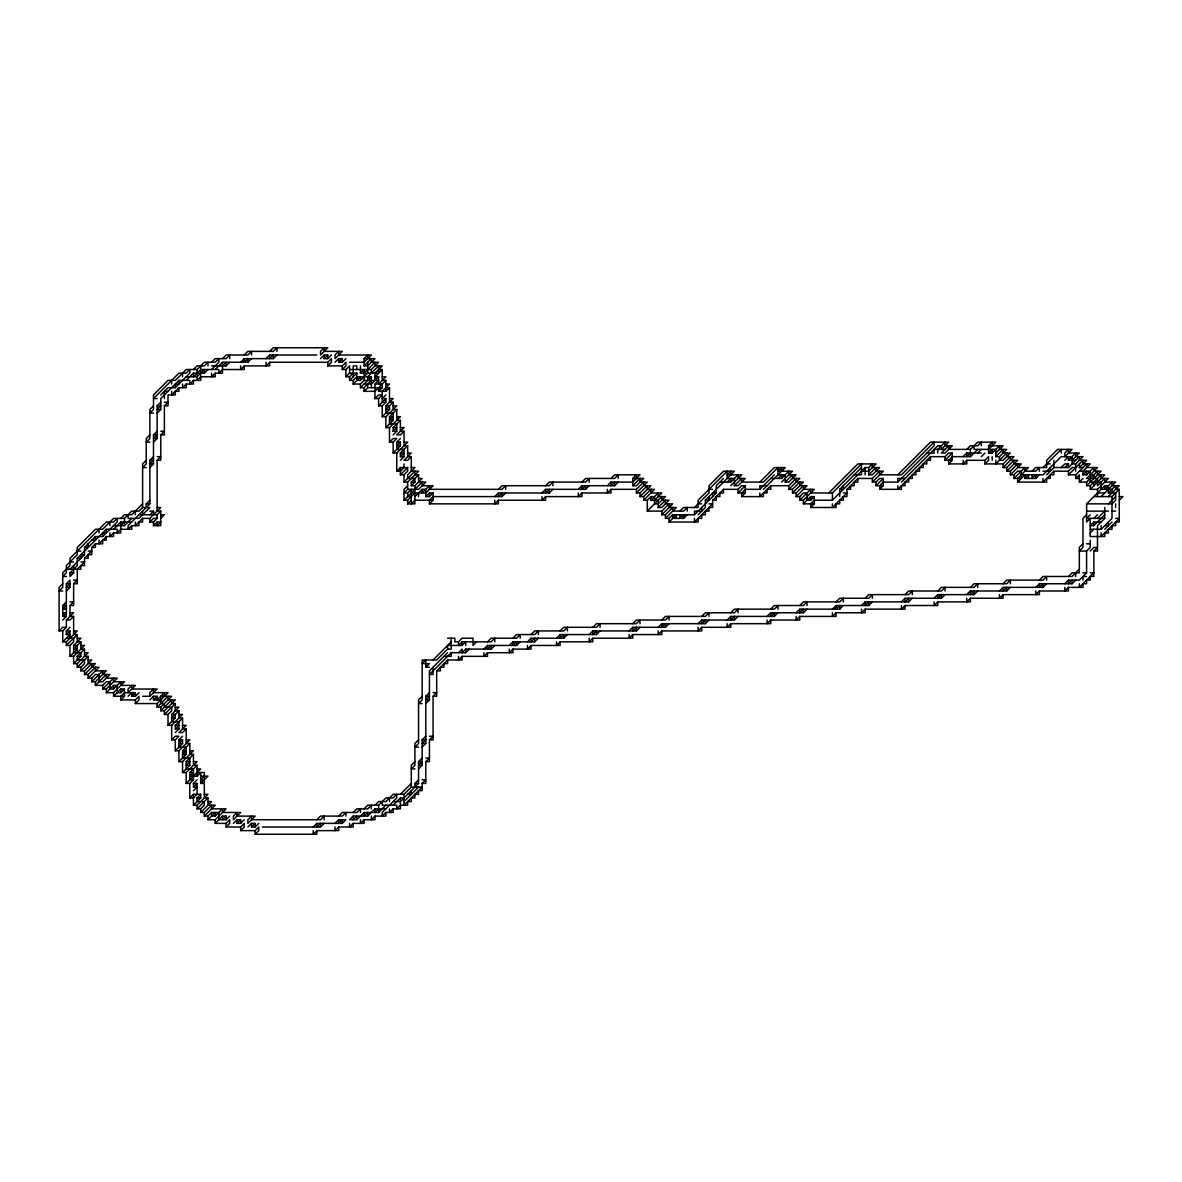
<?xml version="1.0" encoding="UTF-8"?>
<svg xmlns="http://www.w3.org/2000/svg" width="1182" height="1182" viewBox="0 0 1182 1182"><rect width="100%" height="100%" fill="white"/><g stroke="black" fill="none" stroke-linecap="round" stroke-linejoin="round"><path stroke-width="1.5" d="M160.767 394.936L168.021 387.681L175.276 387.681L189.8 373.157L189.8 369.523L186.18 373.157L178.91 373.157L153.497 398.57L157.132 398.57M153.497 405.84L149.863 409.46L149.863 438.507L146.243 442.142L149.863 442.142M200.704 365.903L200.704 380.412L193.434 380.412L189.8 384.047L189.8 380.412L178.91 380.412L160.767 398.57L160.767 409.46L157.132 413.094M153.497 442.142L157.132 438.507L157.132 405.84L160.767 402.205M193.434 369.523L197.069 365.903L204.323 365.903L207.958 362.268L207.958 365.903M193.434 380.412L193.434 384.047L186.18 384.047L186.18 387.681L178.91 387.681L171.656 394.936L171.656 391.316M186.18 380.412L193.434 373.157L204.323 373.157L207.958 369.523M153.497 413.094L149.863 413.094L153.497 409.46L153.497 394.936L168.021 380.412L175.276 380.412L186.18 369.523L197.069 369.523L204.323 362.268L215.227 362.268L218.847 358.634L218.847 362.268L211.593 369.523M160.767 511.126L157.132 514.761L157.132 518.381L153.497 522.016L153.497 525.65L160.767 525.65L160.767 511.126L157.132 511.126L157.132 460.3L160.767 460.3L160.767 434.873L164.387 434.873L164.387 405.84L168.021 402.205L164.387 402.205M186.18 384.047L182.545 387.681L182.545 384.047M211.593 362.268L215.227 358.634L226.117 358.634L229.736 354.999L229.736 358.634M222.482 358.634L226.117 354.999L247.895 354.999L251.53 351.379L251.53 354.999M149.863 434.873L146.243 438.507L146.243 463.92L142.608 467.555L146.243 467.555M215.227 369.523L222.482 362.268L247.895 362.268L251.53 358.634M149.863 467.555L153.497 463.92L153.497 434.873L157.132 431.253M222.482 362.268L222.482 373.157L215.227 373.157L211.593 376.792L211.593 373.157M222.482 365.903L226.117 362.268L226.117 365.903L211.593 365.903M226.117 365.903L229.736 362.268M160.767 434.873L164.387 431.253L160.767 431.253M244.26 354.999L247.895 351.379L273.308 351.379L276.943 347.744L276.943 351.379M240.64 362.268L244.26 358.634L273.308 358.634L276.943 354.999M146.243 460.3L142.608 463.92L142.608 507.492L138.974 511.126L131.719 511.126L124.45 518.381L124.45 525.65L113.561 525.65M157.132 507.492L160.767 507.492L149.863 518.381L142.608 518.381L142.608 522.016L138.974 522.016L138.974 525.65L131.719 525.65L128.084 529.285L128.084 525.65L149.863 503.857L149.863 460.3L153.497 456.666M327.769 362.268L327.769 365.903L331.403 362.268L331.403 358.634L327.769 362.268L269.688 362.268L269.688 365.903L244.26 365.903L240.64 369.523L240.64 365.903M157.132 460.3L160.767 456.666L157.132 456.666M269.688 351.379L273.308 347.744L327.769 347.744L320.514 354.999L320.514 351.379L324.149 347.744L324.149 351.379L342.292 351.379L335.038 358.634L335.038 354.999L338.673 351.379L338.673 354.999L371.34 354.999L364.086 362.268L349.562 362.268M266.053 358.634L269.688 354.999L316.879 354.999M69.989 569.222L84.513 554.698L84.513 547.429L95.402 536.539L102.671 536.539L117.195 522.016L117.195 518.381L113.561 522.016L106.306 522.016L69.989 558.318L69.989 565.587L62.735 572.842L62.735 587.365L59.1 591L62.735 591M269.688 362.268L266.053 365.903L266.053 362.268M73.624 565.587L73.624 572.842L69.989 576.476L69.989 572.842L77.258 565.587L77.258 558.318L106.306 529.285L117.195 529.285L117.195 532.905L120.815 529.285L131.719 529.285L131.719 525.65M66.355 569.222L80.878 569.222L80.878 565.587L84.513 565.587L84.513 558.318L88.148 558.318L88.148 554.698L91.782 554.698L91.782 547.429L95.402 543.794L102.671 543.794L102.671 540.174L106.306 540.174L106.306 536.539L113.561 536.539L113.561 532.905L120.815 532.905L120.815 522.016L131.719 522.016M120.815 518.381L124.45 514.761L131.719 514.761L142.608 503.857M84.513 558.318L91.782 551.063L88.148 551.063M106.306 536.539L99.037 543.794L99.037 540.174M113.561 529.285L120.815 522.016M62.735 583.745L59.1 587.365L59.1 630.937L62.735 630.937L66.355 627.302L66.355 620.048L73.624 612.778L69.989 612.778M113.561 532.905L109.926 536.539L109.926 532.905M120.815 525.65L124.45 522.016M62.735 620.048L66.355 616.413L66.355 583.745L69.989 580.111L69.989 587.365L66.355 591M124.45 525.65L131.719 518.381M146.243 507.492L146.243 503.857L149.863 500.237M91.782 678.143L91.782 681.763L102.671 670.874L102.671 674.508L109.926 674.508L102.671 681.763L99.037 681.763L99.037 674.508L95.402 674.508L91.782 678.143L88.148 678.143L99.037 667.239L91.782 667.239L91.782 663.619L84.513 670.874L84.513 674.508L95.402 663.619L88.148 663.619L88.148 656.35L84.513 656.35L84.513 649.095L80.878 649.095L80.878 641.826L77.258 641.826L77.258 634.571L73.624 634.571L73.624 616.413L69.989 616.413L69.989 605.524L73.624 605.524L73.624 583.745L77.258 580.111L73.624 580.111M142.608 518.381L135.339 525.65L135.339 522.016M149.863 514.761L153.497 511.126L149.863 511.126M66.355 616.413L62.735 616.413L62.735 605.524L66.355 601.889M153.497 522.016L149.863 522.016L153.497 518.381L157.132 518.381M69.989 605.524L73.624 601.889L69.989 601.889M62.735 616.413L66.355 612.778L62.735 612.778M153.497 525.65L157.132 522.016L160.767 522.016L157.132 525.65L157.132 522.016M160.767 518.381L164.387 514.761L160.767 514.761M320.514 358.634L324.149 354.999L327.769 354.999L327.769 358.634L324.149 358.634L324.149 354.999M324.149 358.634L327.769 354.999M327.769 358.634L331.403 354.999M59.1 630.937L62.735 627.302L66.355 627.302M73.624 616.413L69.989 620.048L66.355 620.048M73.624 630.937L77.258 630.937L66.355 641.826L62.735 641.826L69.989 634.571L66.355 634.571L66.355 630.937L69.989 627.302M335.038 362.268L338.673 358.634L342.292 358.634L342.292 362.268L338.673 362.268L338.673 358.634M66.355 634.571L69.989 630.937L66.355 630.937M338.673 362.268L342.292 358.634M342.292 362.268L345.927 358.634M327.769 365.903L342.292 365.903L345.927 362.268L345.927 365.903L342.292 369.523L345.927 369.523L349.562 365.903L349.562 373.157L345.927 376.792L349.562 376.792L353.182 373.157M66.355 638.206L73.624 638.206L73.624 641.826L69.989 645.461L66.355 645.461L77.258 634.571M84.513 652.715L88.148 652.715L77.258 663.619L73.624 663.619L80.878 656.35L80.878 652.715L73.624 652.715L73.624 645.461L80.878 638.206L77.258 638.206M80.878 641.826L73.624 649.095L77.258 649.095L69.989 656.35L73.624 656.35L84.513 645.461L80.878 645.461M364.086 358.634L374.975 358.634L367.705 365.903L364.086 365.903L364.086 358.634L367.705 354.999L367.705 358.634M371.34 387.681L371.34 376.792L356.816 376.792L353.182 380.412L349.562 380.412L356.816 373.157L349.562 373.157M364.086 365.903L371.34 358.634L371.34 362.268L378.609 362.268L371.34 369.523L349.562 369.523M77.258 663.619L77.258 667.239L80.878 667.239L84.513 663.619L84.513 659.984L77.258 659.984L77.258 656.35L84.513 649.095M367.705 380.412L367.705 376.792L378.609 365.903L378.609 373.157L360.451 373.157L364.086 369.523L364.086 380.412L360.451 384.047L353.182 384.047L353.182 380.412M353.182 384.047L360.451 376.792L360.451 380.412L356.816 380.412L356.816 373.157M364.086 373.157L374.975 362.268L374.975 365.903L382.229 365.903L374.975 373.157L374.975 380.412M360.451 380.412L367.705 373.157L367.705 362.268M77.258 667.239L88.148 656.35M360.451 384.047L360.451 387.681L371.34 376.792M84.513 670.874L80.878 670.874L91.782 659.984L88.148 659.984M360.451 387.681L364.086 387.681L371.34 380.412M378.609 369.523L382.229 369.523L374.975 376.792L378.609 376.792L378.609 384.047L385.864 376.792L382.229 376.792M378.609 387.681L378.609 391.316L385.864 391.316L385.864 380.412L374.975 391.316L364.086 391.316L367.705 387.681L367.705 384.047M378.609 376.792L371.34 384.047L364.086 384.047M374.975 398.57L378.609 394.936L382.229 394.936L378.609 398.57L374.975 398.57L374.975 384.047L378.609 380.412L364.086 380.412M88.148 678.143L88.148 674.508L95.402 667.239L95.402 670.874L106.306 670.874L95.402 681.763L91.782 681.763M378.609 391.316L382.229 387.681L382.229 384.047L374.975 384.047M385.864 391.316L389.499 387.681L385.864 387.681M102.671 685.397L95.402 685.397L106.306 674.508L106.306 678.143L117.195 678.143L106.306 689.032L102.671 689.032L102.671 685.397L106.306 681.763L109.926 681.763L109.926 689.032L113.561 689.032L120.815 681.763L120.815 685.397L135.339 685.397L128.084 692.667L128.084 689.032L131.719 685.397L131.719 689.032L157.132 689.032L149.863 696.287L142.608 696.287M385.864 394.936L382.229 398.57L385.864 398.57L385.864 402.205L382.229 405.84L382.229 416.729L385.864 416.729L396.753 405.84L393.133 405.84M378.609 398.57L378.609 405.84L385.864 398.57M102.671 689.032L113.561 678.143L113.561 681.763L124.45 681.763L113.561 692.667L113.561 696.287L124.45 696.287L124.45 689.032L120.815 689.032L113.561 696.287M396.753 416.729L400.388 416.729L389.499 427.618L385.864 427.618L393.133 420.364L393.133 413.094L385.864 413.094L385.864 405.84L393.133 398.57L389.499 398.57M389.499 387.681L389.499 402.205L393.133 402.205L385.864 409.46L389.499 409.46L389.499 405.84L385.864 405.84M106.306 689.032L106.306 692.667L113.561 685.397L117.195 685.397L117.195 692.667L120.815 692.667L124.45 689.032M382.229 416.729L389.499 409.46M393.133 434.873L396.753 431.253L396.753 423.983L389.499 423.983L389.499 416.729L396.753 409.46L393.133 409.46L393.133 402.205M128.084 696.287L131.719 692.667L131.719 696.287L135.339 696.287L135.339 692.667L124.45 692.667L120.815 696.287L120.815 699.921L124.45 696.287M396.753 431.253L393.133 431.253L393.133 427.618L400.388 420.364L396.753 420.364L396.753 409.46M393.133 431.253L396.753 427.618L393.133 427.618M131.719 696.287L135.339 692.667M135.339 696.287L138.974 692.667M393.133 442.142L389.499 442.142L393.133 438.507L396.753 438.507L393.133 442.142L393.133 453.031L396.753 453.031L407.642 442.142L404.022 442.142M120.815 699.921L135.339 699.921L138.974 696.287L138.974 699.921L135.339 703.556L157.132 703.556L168.021 692.667L153.497 692.667L153.497 689.032L149.863 692.667L149.863 696.287M433.07 492.968L429.435 496.603L425.801 496.603L429.435 492.968L433.07 492.968L433.07 500.237L414.912 500.237L411.277 503.857L411.277 489.333L407.642 492.968L404.022 492.968L407.642 489.333L407.642 482.079L418.546 471.19L411.277 471.19L411.277 456.666L407.642 456.666L407.642 445.777L404.022 445.777L404.022 431.253L400.388 434.873L396.753 434.873L404.022 427.618L400.388 427.618M400.388 460.3L404.022 456.666L404.022 449.396L396.753 449.396L396.753 442.142L400.388 438.507M400.388 442.142L396.753 445.777L400.388 445.777L400.388 442.142L396.753 442.142M393.133 453.031L400.388 445.777M149.863 699.921L153.497 696.287L157.132 696.287L157.132 699.921L164.387 692.667L164.387 696.287M153.497 696.287L153.497 699.921L157.132 696.287M404.022 456.666L400.388 456.666L400.388 453.031L407.642 445.777M400.388 456.666L404.022 453.031L400.388 453.031M157.132 707.176L168.021 696.287L168.021 699.921L175.276 699.921L164.387 710.81L164.387 714.445L168.021 714.445L171.656 710.81L171.656 707.176L164.387 707.176L164.387 703.556L160.767 703.556L160.767 696.287L171.656 696.287L160.767 707.176L157.132 707.176L157.132 703.556M396.753 453.031L396.753 471.19L400.388 467.555L407.642 467.555L407.642 471.19L404.022 474.824L404.022 482.079L407.642 482.079M411.277 456.666L407.642 460.3L404.022 460.3L411.277 453.031L407.642 453.031M164.387 710.81L160.767 710.81L171.656 699.921L171.656 703.556L175.276 703.556L175.276 710.81L178.91 710.81L178.91 718.08L182.545 718.08L182.545 728.969L186.18 728.969L186.18 743.493L189.8 743.493L189.8 754.382L193.434 754.382L193.434 765.271L197.069 765.271L197.069 776.16L189.8 776.16L193.434 772.54L189.8 772.54L189.8 779.795L193.434 779.795L193.434 768.906L186.18 768.906L186.18 761.636L193.434 754.382M400.388 467.555L400.388 474.824L407.642 467.555M164.387 714.445L175.276 703.556M175.276 732.604L178.91 728.969L178.91 721.7L171.656 721.7L171.656 714.445L178.91 707.176L175.276 707.176M404.022 482.079L414.912 471.19L414.912 474.824L418.546 474.824L418.546 482.079L425.801 482.079L418.546 489.333L407.642 489.333M178.91 710.81L171.656 718.08L175.276 718.08L175.276 714.445L171.656 714.445M168.021 714.445L168.021 725.334L175.276 718.08M407.642 485.713L404.022 489.333L404.022 500.237L407.642 500.237L414.912 492.968M418.546 478.444L422.166 478.444L414.912 485.713L411.277 485.713L411.277 482.079L418.546 474.824M168.021 725.334L171.656 725.334L182.545 714.445L178.91 714.445M411.277 485.713L414.912 482.079L414.912 478.444L407.642 478.444L407.642 474.824L414.912 467.555L411.277 467.555M178.91 728.969L175.276 728.969L175.276 725.334L182.545 718.08M175.276 728.969L178.91 725.334L175.276 725.334M404.022 500.237L422.166 482.079L422.166 485.713L433.07 485.713L425.801 492.968L411.277 492.968M175.276 739.858L171.656 739.858L175.276 736.223L178.91 736.223L175.276 739.858L175.276 750.747L178.91 750.747L189.8 739.858L186.18 739.858M414.912 485.713L414.912 503.857L407.642 503.857L411.277 500.237M414.912 496.603L422.166 489.333L425.801 489.333L425.801 496.603M186.18 728.969L182.545 732.604L178.91 732.604L186.18 725.334L182.545 725.334M178.91 750.747L178.91 761.636L186.18 754.382L186.18 747.127L178.91 747.127L178.91 739.858L182.545 736.223M182.545 739.858L178.91 743.493L182.545 743.493L182.545 739.858L178.91 739.858M175.276 750.747L182.545 743.493M189.8 750.747L193.434 750.747L182.545 761.636L182.545 772.54L189.8 765.271L189.8 758.017L182.545 758.017L182.545 750.747L189.8 743.493M505.674 492.968L502.055 496.603L433.07 496.603L429.435 500.237L429.435 503.857L433.07 500.237M193.434 779.795L189.8 783.43L186.18 783.43L186.18 772.54L197.069 761.636L193.434 761.636M189.8 772.54L197.069 765.271M186.18 783.43L200.704 768.906L197.069 768.906M197.069 776.16L200.704 772.54L200.704 783.43L204.323 783.43M193.434 790.684L197.069 787.064L193.434 787.064L193.434 783.43L197.069 779.795M193.434 787.064L197.069 783.43L197.069 794.319L193.434 797.953L189.8 797.953L189.8 783.43M204.323 776.16L200.704 779.795L204.323 779.795M200.704 783.43L207.958 776.16L200.704 776.16M189.8 797.953L193.434 794.319L200.704 794.319L200.704 797.953L193.434 805.208L193.434 794.319M498.42 489.333L502.055 485.713L549.246 485.713L552.88 482.079L552.88 485.713M494.785 496.603L498.42 492.968L549.246 492.968L552.88 489.333M197.069 772.54L204.323 772.54L204.323 797.953L207.958 797.953L204.323 801.588L197.069 801.588L197.069 797.953L200.704 794.319M654.533 500.237L661.802 492.968L650.913 492.968L650.913 489.333L643.643 496.603L640.009 496.603L650.913 485.713L643.643 485.713L643.643 482.079L636.389 489.333L610.976 489.333L610.976 492.968L581.928 492.968L581.928 496.603L545.611 496.603L545.611 500.237L498.42 500.237L494.785 503.857L494.785 500.237M193.434 805.208L197.069 805.208L207.958 794.319L204.323 794.319M200.704 808.843L197.069 808.843L204.323 801.588L204.323 805.208L200.704 808.843L200.704 812.477L204.323 812.477L211.593 805.208L211.593 808.843L226.117 808.843L215.227 819.732L215.227 823.366L226.117 823.366L229.736 819.732L229.736 823.366L226.117 827.001L240.64 827.001L244.26 823.366L244.26 827.001L240.64 830.621L255.164 830.621L258.784 827.001L258.784 830.621L255.164 834.256L255.164 830.621M200.704 812.477L211.593 801.588L207.958 801.588M229.736 816.097L226.117 819.732L218.847 819.732L218.847 812.477L211.593 812.477L207.958 816.097L204.323 816.097L215.227 805.208L207.958 805.208L207.958 797.953M207.958 816.097L207.958 819.732L215.227 812.477L215.227 816.097L211.593 816.097L211.593 812.477M215.227 816.097L222.482 808.843L222.482 812.477L240.64 812.477L233.371 819.732L233.371 816.097L237.006 812.477L237.006 816.097L255.164 816.097L247.895 823.366L247.895 819.732L251.53 816.097L251.53 819.732L320.514 819.732L324.149 816.097L324.149 819.732M545.611 485.713L549.246 482.079L585.548 482.079L589.183 478.444L589.183 482.079M541.991 492.968L545.611 489.333L585.548 489.333L589.183 485.713M215.227 823.366L222.482 816.097L226.117 816.097L226.117 819.732M226.117 816.097L222.482 819.732L222.482 816.097M545.611 496.603L541.991 500.237L541.991 496.603M233.371 823.366L237.006 819.732L240.64 819.732L240.64 823.366L237.006 823.366L237.006 819.732M237.006 823.366L240.64 819.732M240.64 823.366L244.26 819.732M581.928 482.079L585.548 478.444L614.596 478.444L618.23 474.824L618.23 478.444M578.293 489.333L581.928 485.713L614.596 485.713L618.23 482.079M247.895 827.001L251.53 823.366L255.164 823.366L255.164 827.001L251.53 827.001L251.53 823.366M581.928 492.968L578.293 496.603L578.293 492.968M251.53 827.001L255.164 823.366M255.164 827.001L258.784 823.366M610.976 478.444L614.596 474.824L640.009 474.824L632.754 482.079L610.976 482.079L607.341 485.713M425.801 667.239L429.435 663.619L422.166 663.619L425.801 659.984L425.801 667.239L429.435 667.239M433.07 659.984L451.214 641.826M465.738 645.461L465.738 641.826L462.103 645.461L447.594 645.461L447.594 649.095L436.69 659.984L422.166 659.984L422.166 699.921L418.546 703.556L422.166 703.556M447.594 652.715L429.435 670.874L429.435 699.921L425.801 703.556M494.785 641.826L494.785 638.206L491.151 641.826L462.103 641.826L458.483 645.461L458.483 641.826L462.103 638.206L473.007 638.206L473.007 645.461L476.627 641.826M610.976 489.333L607.341 492.968L607.341 489.333M469.372 649.095L465.738 652.715L451.214 652.715L429.435 674.508L433.07 674.508L433.07 667.239M382.229 801.588L382.229 805.208L396.753 805.208L396.753 808.843L400.388 805.208L407.642 805.208L407.642 801.588L411.277 801.588L411.277 797.953L414.912 797.953L414.912 794.319L418.546 794.319L418.546 790.684L422.166 790.684L422.166 783.43L425.801 783.43L425.801 761.636L429.435 761.636L429.435 739.858L433.07 739.858L433.07 696.287L436.69 696.287L436.69 670.874L447.594 659.984L462.103 659.984L462.103 656.35L487.531 656.35L487.531 652.715L512.944 652.715L512.944 649.095L531.087 649.095L531.087 645.461L560.135 645.461L560.135 641.826L592.817 641.826L592.817 638.206L632.754 638.206L632.754 634.571L661.802 634.571L661.802 630.937L701.739 630.937L701.739 627.302L730.786 627.302L730.786 623.682L770.723 623.682L770.723 620.048L799.771 620.048L799.771 616.413L836.073 616.413L836.073 612.778L865.121 612.778L865.121 609.158L905.057 609.158L905.057 605.524L937.74 605.524L937.74 601.889L970.407 601.889L970.407 598.255L1003.09 598.255L1003.09 594.635L1039.392 594.635L1039.392 591L1068.439 591L1068.439 587.365L1082.963 587.365L1082.963 583.745L1086.598 583.745L1086.598 580.111L1090.218 580.111L1090.218 576.476L1093.852 576.476L1093.852 551.063L1097.487 547.429L1093.852 547.429L1090.218 551.063M458.483 652.715L462.103 649.095L462.103 652.715L465.738 649.095L491.151 649.095L494.785 645.461M632.754 478.444L643.643 478.444L636.389 485.713L632.754 485.713L632.754 478.444L636.389 474.824L636.389 478.444M422.166 696.287L418.546 699.921L418.546 743.493L414.912 747.127L418.546 747.127M462.103 656.35L458.483 659.984L458.483 656.35M632.754 485.713L640.009 478.444L640.009 482.079L647.278 482.079L636.389 492.968L636.389 489.333M422.166 747.127L425.801 743.493L425.801 696.287L429.435 692.667M433.07 696.287L436.69 692.667L433.07 692.667M487.531 641.826L491.151 638.206L516.564 638.206L520.198 634.571L520.198 638.206M483.896 649.095L487.531 645.461L516.564 645.461L520.198 641.826M636.389 492.968L640.009 492.968L647.278 485.713L647.278 489.333L654.533 489.333L643.643 500.237L647.278 500.237L650.913 496.603L654.533 496.603L654.533 503.857L658.167 503.857L665.436 496.603L658.167 496.603L658.167 492.968L650.913 500.237L650.913 496.603M316.879 819.732L320.514 816.097L342.292 816.097L345.927 812.477L345.927 816.097M313.245 827.001L316.879 823.366L342.292 823.366L345.927 819.732L338.673 819.732L335.038 823.366M487.531 652.715L483.896 656.35L483.896 652.715M404.022 797.953L400.388 797.953L400.388 808.843L393.133 808.843L393.133 812.477L385.864 812.477L385.864 816.097L374.975 816.097L374.975 819.732L364.086 819.732L364.086 823.366L353.182 823.366L353.182 827.001L338.673 827.001L338.673 830.621L316.879 830.621L313.245 834.256L313.245 830.621M262.419 827.001L320.514 827.001L324.149 823.366M512.944 638.206L516.564 634.571L534.722 634.571L538.357 630.937L538.357 634.571M338.673 816.097L342.292 812.477L356.816 812.477L360.451 808.843L360.451 812.477M509.309 645.461L512.944 641.826L534.722 641.826L538.357 638.206M418.546 739.858L414.912 743.493L414.912 765.271L411.277 768.906L414.912 768.906M647.278 500.237L647.278 511.126L661.802 496.603L661.802 500.237L669.056 500.237L661.802 507.492L658.167 507.492L658.167 500.237L650.913 500.237M418.546 768.906L422.166 765.271L422.166 739.858L425.801 736.223M512.944 649.095L509.309 652.715L509.309 649.095M338.673 827.001L335.038 830.621L335.038 827.001M353.182 812.477L356.816 808.843L367.705 808.843L371.34 805.208L371.34 808.843M531.087 634.571L534.722 630.937L563.77 630.937L567.404 627.302L567.404 630.937M658.167 507.492L665.436 500.237L665.436 503.857L672.691 503.857L661.802 514.761L661.802 511.126L669.056 503.857L669.056 507.492L676.326 507.492L665.436 518.381L669.056 518.381L672.691 514.761L694.469 514.761L716.262 492.968L716.262 485.713L723.517 478.444M385.864 808.843L374.975 808.843L367.705 816.097L353.182 816.097L349.562 819.732L356.816 819.732L364.086 812.477L378.609 812.477L385.864 805.208M429.435 739.858L433.07 736.223L429.435 736.223M527.467 641.826L531.087 638.206L563.77 638.206L567.404 634.571M364.086 808.843L367.705 805.208L378.609 805.208L385.864 797.953L393.133 797.953L396.753 794.319L396.753 797.953L382.229 812.477L382.229 816.097L385.864 812.477M353.182 823.366L349.562 827.001L349.562 823.366M414.912 761.636L411.277 765.271L411.277 787.064L404.022 794.319L404.022 805.208L422.166 787.064L411.277 787.064M531.087 645.461L527.467 649.095L527.467 645.461M374.975 805.208L378.609 801.588L385.864 801.588L393.133 794.319L404.022 794.319M393.133 801.588L400.388 801.588L418.546 783.43L418.546 761.636L422.166 758.017M665.436 518.381L665.436 514.761L672.691 507.492L672.691 511.126L683.58 511.126L687.215 507.492L687.215 511.126M364.086 819.732L360.451 823.366L360.451 819.732M378.609 808.843L374.975 812.477L374.975 808.843M425.801 761.636L429.435 758.017L425.801 758.017M374.975 816.097L371.34 819.732L371.34 816.097M560.135 630.937L563.77 627.302L596.452 627.302L600.072 623.682L600.072 627.302M774.358 474.824L759.834 489.333L745.31 489.333L741.675 492.968L741.675 496.603L745.31 492.968L745.31 485.713L741.675 485.713L738.041 489.333L723.517 489.333L712.628 500.237L712.628 507.492L708.993 507.492L708.993 511.126L705.373 511.126L705.373 514.761L701.739 514.761L701.739 518.381L698.104 518.381L698.104 522.016L669.056 522.016L676.326 514.761L676.326 518.381M679.946 511.126L683.58 507.492L698.104 507.492L698.104 500.237L727.152 471.19L727.152 478.444L734.406 478.444L734.406 485.713L738.041 485.713L745.31 478.444L738.041 478.444L738.041 474.824L730.786 482.079L719.897 482.079M400.388 794.319L411.277 783.43M556.515 638.206L560.135 634.571L596.452 634.571L600.072 630.937M393.133 805.208L400.388 797.953M414.912 787.064L414.912 783.43L418.546 779.795M393.133 808.843L389.499 812.477L389.499 808.843M560.135 641.826L556.515 645.461L556.515 641.826M672.691 514.761L672.691 518.381L683.58 518.381L687.215 514.761M694.469 507.492L708.993 492.968L708.993 485.713L723.517 471.19L734.406 471.19L705.373 500.237L705.373 507.492L698.104 514.761M404.022 801.588L418.546 787.064M422.166 783.43L425.801 779.795L422.166 779.795M727.152 482.079L730.786 478.444L730.786 482.079M730.786 485.713L741.675 474.824L727.152 474.824L730.786 471.19L730.786 474.824M592.817 627.302L596.452 623.682L636.389 623.682L640.009 620.048L640.009 623.682M734.406 485.713L741.675 478.444L741.675 482.079L763.454 482.079L777.978 467.555L777.978 474.824L785.247 474.824L785.247 482.079L788.867 482.079L796.136 474.824L788.867 474.824L788.867 471.19L781.612 478.444L770.723 478.444M589.183 634.571L592.817 630.937L636.389 630.937L640.009 627.302M592.817 638.206L589.183 641.826L589.183 638.206M738.041 489.333L738.041 492.968L745.31 485.713M759.834 482.079L774.358 467.555L785.247 467.555L763.454 489.333M632.754 623.682L636.389 620.048L665.436 620.048L669.056 616.413L669.056 620.048M803.391 503.857L810.66 496.603L814.295 496.603L814.295 503.857L803.391 503.857L803.391 500.237L814.295 489.333L803.391 489.333L803.391 485.713L796.136 492.968L796.136 496.603L807.025 485.713L799.771 485.713L799.771 482.079L792.501 489.333L792.501 492.968L803.391 482.079L796.136 482.079L796.136 478.444L788.867 485.713L770.723 485.713L759.834 496.603L759.834 492.968M777.978 478.444L781.612 474.824L781.612 478.444M629.12 630.937L632.754 627.302L665.436 627.302L669.056 623.682M781.612 482.079L792.501 471.19L777.978 471.19L781.612 467.555L781.612 471.19M632.754 634.571L629.12 638.206L629.12 634.571M785.247 482.079L792.501 474.824L792.501 478.444L799.771 478.444L788.867 489.333L788.867 485.713M661.802 620.048L665.436 616.413L705.373 616.413L708.993 612.778L708.993 616.413M658.167 627.302L661.802 623.682L705.373 623.682L708.993 620.048M661.802 630.937L658.167 634.571L658.167 630.937M803.391 500.237L799.771 500.237L799.771 496.603L803.391 492.968L807.025 492.968L807.025 500.237L810.66 500.237L814.295 496.603M799.771 500.237L810.66 489.333L810.66 492.968L832.438 492.968L861.486 463.92L861.486 474.824L854.231 474.824M701.739 616.413L705.373 612.778L734.406 612.778L738.041 609.158L738.041 612.778M868.755 467.555L868.755 474.824L872.375 474.824L879.644 467.555L872.375 467.555L872.375 463.92L868.755 467.555L865.121 467.555L832.438 500.237L814.295 500.237L810.66 503.857L810.66 507.492L814.295 503.857M698.104 623.682L701.739 620.048L734.406 620.048L738.041 616.413M828.818 492.968L857.851 463.92L876.01 463.92L868.755 471.19L861.486 471.19M701.739 627.302L698.104 630.937L698.104 627.302M839.708 496.603L839.708 489.333L861.486 467.555M810.66 507.492L836.073 507.492L836.073 503.857L839.708 503.857L839.708 500.237L843.327 500.237L843.327 496.603L846.962 496.603L846.962 489.333L857.851 478.444L872.375 478.444L879.644 471.19L879.644 474.824L901.423 474.824L934.105 442.142L934.105 445.777L897.803 482.079L883.279 482.079L879.644 485.713L879.644 489.333L901.423 489.333L901.423 485.713L905.057 485.713L905.057 482.079L908.692 482.079L908.692 478.444L912.312 478.444L912.312 474.824L915.947 474.824L915.947 471.19L919.581 471.19L919.581 467.555L923.216 467.555L923.216 463.92L926.836 463.92L926.836 460.3L930.47 460.3L930.47 456.666L944.994 456.666L948.629 453.031L952.264 453.031L952.264 460.3L948.629 463.92L948.629 460.3L952.264 456.666L970.407 456.666L977.677 449.396M730.786 612.778L734.406 609.158L774.358 609.158L777.978 605.524L777.978 609.158M868.755 474.824L876.01 467.555L876.01 471.19L883.279 471.19L872.375 482.079L876.01 482.079L879.644 478.444L883.279 478.444L883.279 485.713L879.644 489.333M727.152 620.048L730.786 616.413L774.358 616.413L777.978 612.778M730.786 623.682L727.152 627.302L727.152 623.682M883.279 485.713L876.01 485.713L883.279 478.444M897.803 474.824L930.47 442.142L948.629 442.142L941.36 449.396L941.36 445.777L937.74 445.777L901.423 482.079M770.723 609.158L774.358 605.524L803.391 605.524L807.025 601.889L807.025 605.524M767.088 616.413L770.723 612.778L803.391 612.778L807.025 609.158M930.47 456.666L897.803 489.333L897.803 485.713M770.723 620.048L767.088 623.682L767.088 620.048M799.771 605.524L803.391 601.889L839.708 601.889L843.327 598.255L843.327 601.889M952.264 460.3L944.994 460.3L952.264 453.031M796.136 612.778L799.771 609.158L839.708 609.158L843.327 605.524M799.771 616.413L796.136 620.048L796.136 616.413M966.773 449.396L970.407 445.777L977.677 445.777L981.296 442.142L981.296 445.777M963.153 456.666L966.773 453.031L981.296 453.031M937.74 453.031L937.74 449.396L944.994 442.142L944.994 445.777L952.264 445.777L944.994 453.031L941.36 453.031L948.629 445.777L948.629 449.396L970.407 449.396L977.677 442.142L995.82 442.142L988.566 449.396M970.407 453.031L966.773 456.666L966.773 453.031M984.931 460.3L984.931 463.92L988.566 460.3L988.566 456.666L984.931 460.3L966.773 460.3L963.153 463.92L963.153 460.3M977.677 453.031L981.296 449.396M974.042 445.777L974.042 449.396L995.82 449.396L995.82 456.666L999.455 456.666L1006.724 449.396L999.455 449.396L999.455 445.777L992.2 453.031L988.566 453.031L988.566 445.777L992.2 442.142L992.2 445.777M836.073 601.889L839.708 598.255L868.755 598.255L872.375 594.635L872.375 598.255M981.296 456.666L984.931 453.031M832.438 609.158L836.073 605.524L868.755 605.524L872.375 601.889M988.566 453.031L992.2 449.396L992.2 453.031M836.073 612.778L832.438 616.413L832.438 612.778M995.82 453.031L1003.09 445.777L988.566 445.777M995.82 456.666L1003.09 449.396L1003.09 453.031L1010.344 453.031L1003.09 460.3L999.455 460.3L999.455 456.666M865.121 598.255L868.755 594.635L908.692 594.635L912.312 591L912.312 594.635M861.486 605.524L865.121 601.889L908.692 601.889L912.312 598.255M984.931 463.92L1003.09 463.92L1010.344 456.666L1010.344 460.3L1017.613 460.3L1006.724 471.19L1006.724 467.555L1013.979 460.3L1013.979 463.92L1021.233 463.92L1010.344 474.824L1013.979 474.824L1017.613 471.19L1021.233 471.19L1021.233 478.444L1013.979 478.444L1013.979 474.824M1006.724 467.555L1003.09 467.555L1013.979 456.666L1006.724 456.666L1006.724 453.031L995.82 463.92L995.82 460.3M865.121 609.158L861.486 612.778L861.486 609.158M1006.724 471.19L1010.344 471.19L1017.613 463.92L1017.613 467.555L1028.503 467.555L1017.613 478.444L1017.613 482.079L1046.661 482.079L1046.661 478.444L1050.281 478.444L1050.281 474.824L1053.916 474.824L1053.916 471.19L1068.439 471.19L1072.074 467.555L1075.694 467.555M1013.979 478.444L1024.868 467.555L1024.868 471.19L1035.757 471.19L1039.392 467.555L1039.392 471.19M905.057 594.635L908.692 591L941.36 591L944.994 587.365L944.994 591M1017.613 482.079L1024.868 474.824L1024.868 478.444L1035.757 478.444L1039.392 474.824M901.423 601.889L905.057 598.255L941.36 598.255L944.994 594.635M1024.868 478.444L1028.503 474.824L1028.503 478.444M1032.137 471.19L1035.757 467.555L1046.661 467.555L1046.661 460.3L1057.55 449.396L1072.074 449.396L1064.805 456.666L1064.805 453.031L1068.439 449.396L1068.439 453.031L1079.329 453.031L1072.074 460.3M905.057 605.524L901.423 609.158L901.423 605.524M1043.026 467.555L1061.185 449.396L1061.185 453.031M1075.694 460.3L1068.439 460.3L1075.694 453.031L1075.694 456.666L1082.963 456.666L1075.694 463.92L1072.074 463.92L1072.074 456.666L1061.185 456.666L1043.026 474.824L1021.233 474.824M1046.661 474.824L1053.916 467.555L1068.439 467.555L1079.329 456.666L1079.329 460.3L1086.598 460.3L1079.329 467.555L1079.329 463.92M1053.916 471.19L1043.026 482.079L1043.026 478.444M1064.805 460.3L1068.439 456.666L1068.439 460.3M937.74 591L941.36 587.365L974.042 587.365L977.677 583.745L977.677 587.365M1061.185 467.555L1064.805 463.92L1068.439 463.92L1068.439 467.555M934.105 598.255L937.74 594.635L974.042 594.635L977.677 591M1064.805 467.555L1068.439 463.92M937.74 601.889L934.105 605.524L934.105 601.889M1068.439 471.19L1068.439 474.824L1082.963 460.3L1082.963 463.92L1090.218 463.92L1082.963 471.19L1082.963 474.824L1086.598 474.824L1093.852 467.555L1093.852 471.19L1101.122 471.19L1086.598 485.713L1090.218 485.713L1101.122 474.824L1101.122 478.444L1108.376 478.444L1097.487 489.333L1090.218 489.333L1090.218 485.713M1068.439 474.824L1075.694 474.824L1086.598 463.92L1086.598 467.555L1097.487 467.555L1086.598 478.444L1097.487 478.444L1097.487 485.713L1104.742 478.444L1104.742 482.079L1115.645 482.079L1101.122 496.603M1079.329 478.444L1075.694 478.444L1079.329 474.824L1079.329 482.079L1086.598 482.079L1097.487 471.19L1097.487 474.824L1104.742 474.824L1090.218 489.333M970.407 587.365L974.042 583.745L1006.724 583.745L1010.344 580.111L1010.344 583.745M1082.963 474.824L1086.598 471.19L1086.598 474.824M966.773 594.635L970.407 591L1006.724 591L1010.344 587.365M1079.329 482.079L1082.963 478.444M970.407 598.255L966.773 601.889L966.773 598.255M1003.09 583.745L1006.724 580.111L1043.026 580.111L1046.661 576.476L1046.661 580.111M999.455 591L1003.09 587.365L1043.026 587.365L1046.661 583.745M1086.598 503.857L1104.742 485.713L1108.376 485.713L1108.376 492.968L1115.645 492.968L1115.645 500.237L1112.011 503.857L1086.598 503.857L1086.598 522.016L1090.218 518.381L1090.218 536.539L1104.742 536.539L1104.742 532.905L1108.376 532.905L1108.376 529.285L1112.011 529.285L1112.011 525.65L1115.645 525.65L1115.645 522.016L1119.265 522.016L1119.265 489.333L1115.645 489.333L1115.645 485.713L1108.376 492.968M1003.09 594.635L999.455 598.255L999.455 594.635M1086.598 514.761L1082.963 518.381L1082.963 547.429L1079.329 551.063L1086.598 551.063L1090.218 547.429L1090.218 540.174M1090.218 514.761L1086.598 518.381L1104.742 518.381L1104.742 507.492M1108.376 496.603L1119.265 485.713L1112.011 485.713L1112.011 482.079L1104.742 489.333L1104.742 485.713M1090.218 529.285L1101.122 529.285L1112.011 518.381L1112.011 496.603L1119.265 489.333M1093.852 518.381L1097.487 514.761M1108.376 503.857L1115.645 496.603M1101.122 522.016L1093.852 522.016L1090.218 525.65L1093.852 525.65L1104.742 514.761M1097.487 518.381L1104.742 511.126M1039.392 580.111L1043.026 576.476L1072.074 576.476L1079.329 569.222M1119.265 500.237L1122.9 496.603L1119.265 496.603M1035.757 587.365L1039.392 583.745L1072.074 583.745L1075.694 580.111M1090.218 532.905L1093.852 529.285M1104.742 518.381L1097.487 525.65L1097.487 551.063L1093.852 551.063M1082.963 543.794L1079.329 547.429L1079.329 572.842L1072.074 572.842L1068.439 576.476M1039.392 591L1035.757 594.635L1035.757 591M1104.742 529.285L1112.011 522.016M1064.805 583.745L1068.439 580.111L1079.329 580.111L1086.598 572.842L1086.598 551.063M1068.439 587.365L1064.805 591L1064.805 587.365M186.18 376.792L197.069 376.792L204.323 369.523L204.323 373.157M385.864 380.412L382.229 380.412L382.229 369.523M385.864 384.047L389.499 384.047L382.229 391.316L382.229 402.205L385.864 402.205M367.705 387.681L382.229 387.681M168.021 391.316L164.387 391.316L164.387 398.57M157.132 405.84L160.767 405.84L157.132 409.46L160.767 409.46M164.387 405.84L168.021 405.84L168.021 394.936L175.276 394.936L175.276 391.316L178.91 391.316L178.91 387.681M378.609 405.84L382.229 405.84M389.499 416.729L393.133 416.729L389.499 420.364L393.133 420.364M404.022 431.253L400.388 431.253L400.388 420.364M153.497 434.873L157.132 434.873L153.497 438.507L157.132 438.507M944.994 449.396L934.105 449.396L934.105 453.031L926.836 453.031M149.863 460.3L153.497 460.3L149.863 463.92L153.497 463.92M948.629 463.92L966.773 463.92L966.773 460.3M1046.661 463.92L1050.281 463.92M1079.329 467.555L1082.963 467.555M396.753 471.19L400.388 471.19L404.022 467.555L404.022 463.92M1043.026 471.19L1050.281 471.19L1050.281 467.555M1079.329 471.19L1090.218 471.19L1090.218 482.079L1101.122 482.079L1101.122 489.333L1112.011 489.333L1112.011 492.968M400.388 474.824L404.022 474.824M1090.218 474.824L1093.852 474.824L1093.852 478.444M905.057 478.444L897.803 478.444L897.803 482.079M411.277 482.079L414.912 482.079M767.088 485.713L759.834 485.713L759.834 489.333M708.993 489.333L712.628 489.333M788.867 489.333L792.501 489.333M839.708 489.333L843.327 489.333L843.327 485.713M846.962 489.333L850.597 489.333L850.597 485.713L854.231 485.713L854.231 482.079L857.851 482.079L857.851 478.444M716.262 492.968L712.628 492.968L712.628 496.603M738.041 492.968L745.31 492.968M792.501 492.968L796.136 492.968M843.327 492.968L846.962 492.968L832.438 507.492L832.438 503.857M1097.487 492.968L1104.742 492.968M411.277 496.603L407.642 496.603L407.642 492.968M741.675 496.603L763.454 496.603L763.454 492.968L767.088 492.968L767.088 489.333L770.723 489.333L770.723 485.713M796.136 496.603L799.771 496.603M1093.852 496.603L1112.011 496.603M705.373 500.237L708.993 500.237L708.993 496.603M712.628 500.237L716.262 500.237L716.262 496.603L719.897 496.603L719.897 492.968L723.517 492.968L723.517 489.333M146.243 503.857L149.863 503.857M429.435 503.857L498.42 503.857L498.42 500.237M698.104 503.857L701.739 503.857M708.993 503.857L712.628 503.857L694.469 522.016L694.469 518.381M142.608 507.492L149.863 507.492L138.974 518.381L128.084 518.381L128.084 514.761M647.278 511.126L661.802 511.126M1086.598 511.126L1108.376 511.126M1112.011 511.126L1115.645 511.126M138.974 514.761L157.132 514.761M661.802 514.761L665.436 514.761M124.45 518.381L113.561 518.381L102.671 529.285L95.402 529.285L77.258 547.429L77.258 554.698L66.355 565.587L66.355 572.842L62.735 576.476L66.355 576.476M1115.645 518.381L1119.265 518.381L1101.122 536.539L1101.122 532.905M1104.742 525.65L1108.376 525.65L1108.376 522.016M91.782 540.174L95.402 540.174L95.402 536.539M1086.598 543.794L1090.218 543.794M84.513 547.429L88.148 547.429L88.148 543.794M91.782 547.429L95.402 547.429L95.402 543.794M77.258 551.063L80.878 551.063M84.513 554.698L80.878 554.698L80.878 558.318L77.258 558.318M69.989 561.952L73.624 561.952M80.878 561.952L84.513 561.952L77.258 569.222L77.258 583.745L73.624 583.745M69.989 572.842L73.624 572.842M1082.963 572.842L1086.598 572.842M1090.218 572.842L1093.852 572.842L1079.329 587.365L1079.329 583.745M1086.598 576.476L1082.963 576.476L1082.963 580.111M66.355 583.745L69.989 583.745L66.355 587.365L69.989 587.365M62.735 605.524L66.355 605.524L62.735 609.158L66.355 609.158M447.594 638.206L454.848 638.206L454.848 641.826L458.483 641.826M73.624 645.461L77.258 645.461L77.258 652.715M447.594 649.095L451.214 649.095L451.214 638.206M77.258 656.35L80.878 656.35M443.959 656.35L451.214 656.35L451.214 652.715M436.69 670.874L440.325 670.874L440.325 667.239L443.959 667.239L443.959 663.619L447.594 663.619L447.594 659.984M84.513 674.508L88.148 674.508M106.306 692.667L113.561 692.667M425.801 696.287L429.435 696.287L425.801 699.921L429.435 699.921M153.497 699.921L160.767 699.921M422.166 739.858L425.801 739.858L422.166 743.493L425.801 743.493M182.545 750.747L186.18 750.747L182.545 754.382L186.18 754.382M178.91 761.636L182.545 761.636M186.18 761.636L189.8 761.636L186.18 765.271L189.8 765.271M418.546 761.636L422.166 761.636L418.546 765.271L422.166 765.271M182.545 772.54L186.18 772.54M193.434 783.43L197.069 783.43M414.912 783.43L418.546 783.43M407.642 794.319L411.277 794.319L411.277 790.684M197.069 797.953L200.704 797.953M207.958 819.732L215.227 819.732M255.164 834.256L316.879 834.256L316.879 830.621M1115.645 503.857L1115.645 507.492M1101.122 525.65L1101.122 529.285M1097.487 489.333L1097.487 496.603M1093.852 482.079L1093.852 485.713M1093.852 522.016L1093.852 525.65M1086.598 482.079L1086.598 485.713M1075.694 463.92L1075.694 471.19M1075.694 474.824L1075.694 478.444M1075.694 572.842L1075.694 576.476M1072.074 583.745L1072.074 580.111L1068.439 583.745L1068.439 580.111M1053.916 460.3L1053.916 467.555M1043.026 587.365L1043.026 583.745L1039.392 587.365L1039.392 583.745M1035.757 478.444L1035.757 474.824L1032.137 478.444L1032.137 474.824M1010.344 471.19L1010.344 474.824M1006.724 591L1006.724 587.365L1003.09 591L1003.09 587.365M1003.09 463.92L1003.09 467.555M992.2 456.666L992.2 460.3M974.042 594.635L974.042 591L970.407 594.635L970.407 591M970.407 449.396L970.407 456.666M944.994 456.666L944.994 460.3M941.36 598.255L941.36 594.635L937.74 598.255L937.74 594.635M908.692 601.889L908.692 598.255L905.057 601.889L905.057 598.255M876.01 482.079L876.01 485.713M872.375 478.444L872.375 482.079M868.755 605.524L868.755 601.889L865.121 605.524L865.121 601.889M865.121 467.555L865.121 474.824M839.708 609.158L839.708 605.524L836.073 609.158L836.073 605.524M832.438 492.968L832.438 500.237M810.66 496.603L810.66 500.237M803.391 612.778L803.391 609.158L799.771 612.778L799.771 609.158M774.358 616.413L774.358 612.778L770.723 616.413L770.723 612.778M734.406 620.048L734.406 616.413L730.786 620.048L730.786 616.413M705.373 623.682L705.373 620.048L701.739 623.682L701.739 620.048M701.739 507.492L701.739 511.126L694.469 511.126L694.469 514.761M683.58 518.381L683.58 514.761L679.946 518.381L679.946 514.761M669.056 518.381L669.056 522.016M665.436 627.302L665.436 623.682L661.802 627.302L661.802 623.682M643.643 496.603L643.643 500.237M640.009 492.968L640.009 496.603M636.389 630.937L636.389 627.302L632.754 630.937L632.754 627.302M614.596 485.713L614.596 482.079L610.976 485.713L610.976 482.079M596.452 634.571L596.452 630.937L592.817 634.571L592.817 630.937M585.548 489.333L585.548 485.713L581.928 489.333L581.928 485.713M563.77 638.206L563.77 634.571L560.135 638.206L560.135 634.571M549.246 492.968L549.246 489.333L545.611 492.968L545.611 489.333M534.722 641.826L534.722 638.206L531.087 641.826L531.087 638.206M516.564 645.461L516.564 641.826L512.944 645.461L512.944 641.826M505.674 489.333L505.674 485.713L502.055 489.333L429.435 489.333L429.435 485.713L422.166 492.968L422.166 489.333M502.055 496.603L502.055 492.968L498.42 496.603L498.42 492.968M491.151 649.095L491.151 645.461L487.531 649.095L487.531 645.461M465.738 649.095L465.738 652.715M462.103 641.826L462.103 645.461M429.435 492.968L429.435 496.603M418.546 492.968L418.546 496.603M407.642 500.237L407.642 503.857M389.499 427.618L389.499 442.142M389.499 797.953L389.499 801.588M385.864 416.729L385.864 427.618M378.609 805.208L378.609 812.477M371.34 369.523L371.34 373.157M367.705 816.097L367.705 812.477L364.086 816.097L364.086 812.477M364.086 387.681L364.086 391.316M360.451 365.903L360.451 373.157M356.816 369.523L356.816 365.903L353.182 365.903L353.182 376.792M356.816 819.732L356.816 816.097L353.182 819.732L353.182 816.097M349.562 376.792L349.562 380.412M345.927 369.523L345.927 376.792M342.292 365.903L342.292 369.523M342.292 823.366L342.292 819.732L338.673 823.366L338.673 819.732M320.514 827.001L320.514 823.366L316.879 827.001L316.879 823.366M273.308 358.634L273.308 354.999L269.688 358.634L269.688 354.999M247.895 362.268L247.895 358.634L244.26 362.268L244.26 358.634M244.26 365.903L244.26 369.523L222.482 369.523L218.847 373.157L218.847 369.523L200.704 369.523L193.434 376.792L193.434 373.157M240.64 827.001L240.64 830.621M226.117 823.366L226.117 827.001M215.227 373.157L215.227 376.792L200.704 376.792L197.069 380.412L197.069 369.523M204.323 812.477L204.323 816.097M197.069 805.208L197.069 808.843M182.545 373.157L182.545 376.792M178.91 380.412L178.91 384.047L175.276 384.047L175.276 387.681M171.656 380.412L171.656 384.047M171.656 725.334L171.656 739.858M160.767 707.176L160.767 710.81M153.497 511.126L153.497 514.761M149.863 518.381L149.863 522.016M142.608 511.126L142.608 514.761M135.339 511.126L135.339 514.761M135.339 699.921L135.339 703.556M120.815 689.032L120.815 692.667M113.561 685.397L113.561 689.032M109.926 522.016L109.926 525.65M106.306 529.285L106.306 532.905L102.671 532.905L102.671 536.539M99.037 529.285L99.037 532.905M95.402 681.763L95.402 685.397M80.878 667.239L80.878 670.874M73.624 656.35L73.624 663.619M69.989 630.937L69.989 638.206M69.989 645.461L69.989 656.35M66.355 641.826L66.355 645.461M62.735 630.937L62.735 641.826"/></g></svg>
